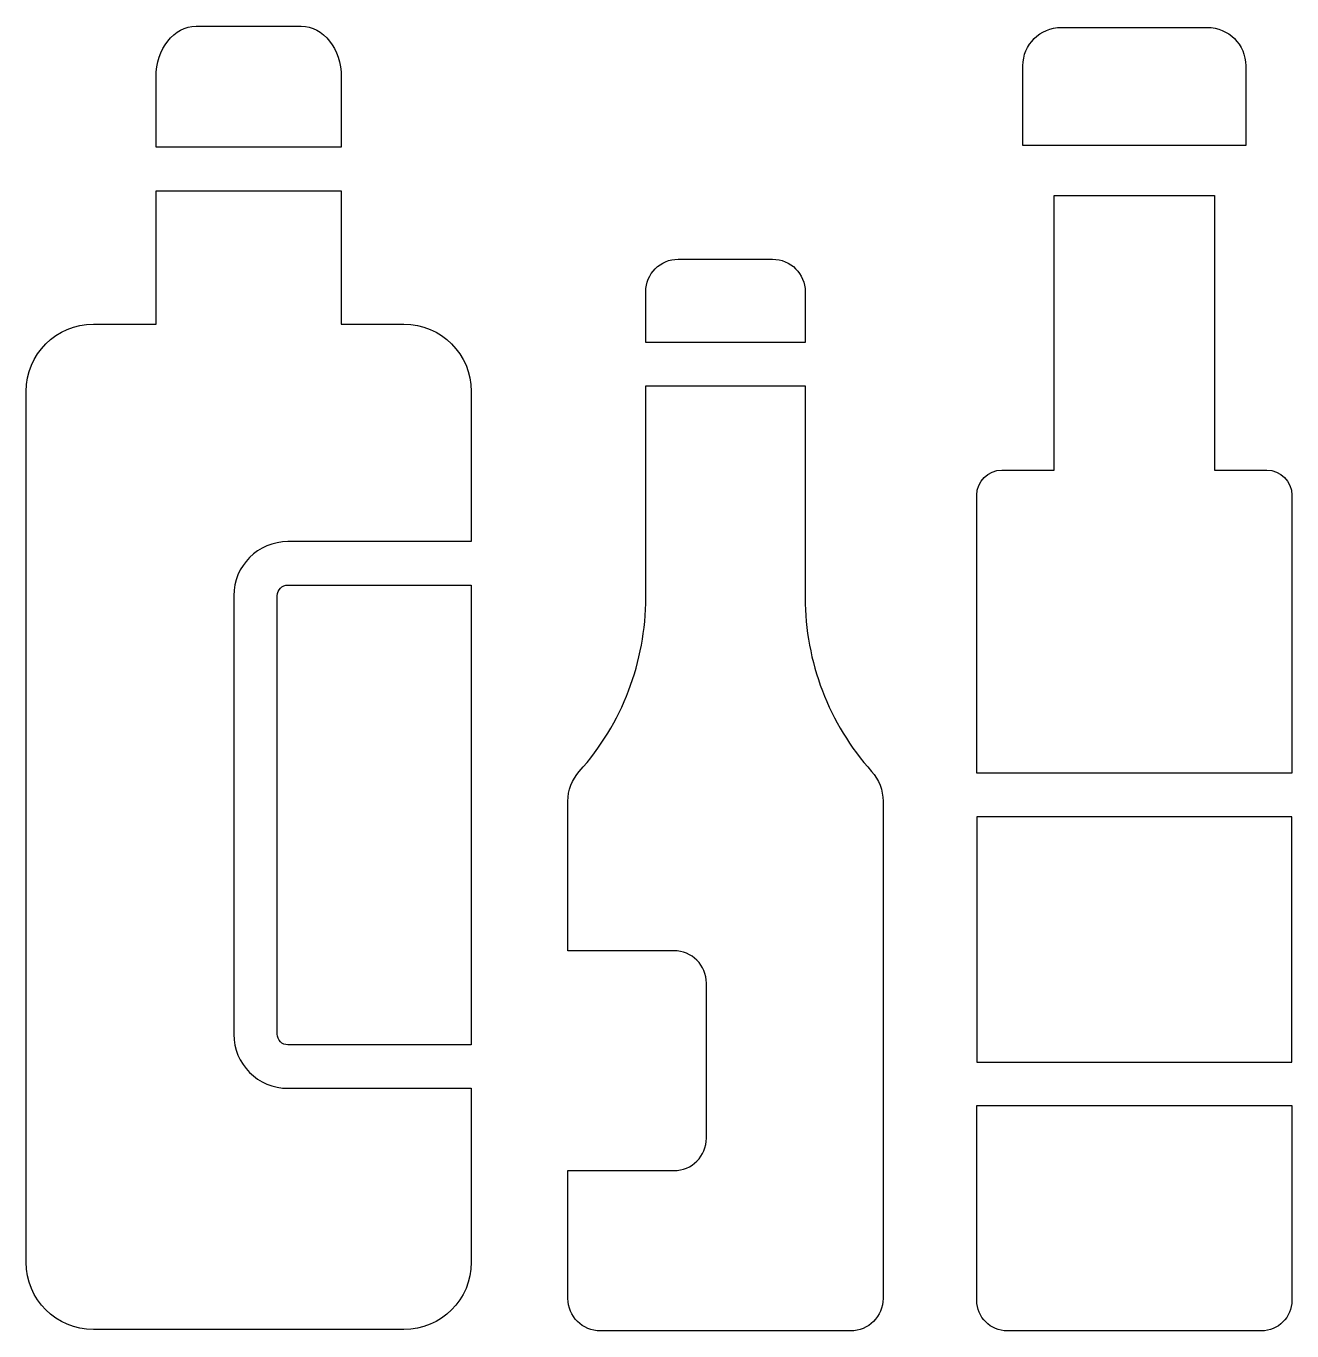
# Model space of a CAD drawing. Header units: centimetres. Extents: x -6.3 to 6.3, y -6.6 to 6.4.
import ezdxf

# ---------------------------------------------------------------- set-up
doc = ezdxf.new("R2010")
doc.units = ezdxf.units.CM
doc.header["$MEASUREMENT"] = 0
doc.layers.add('Layer 1', color=7, linetype='Continuous')

msp = doc.modelspace()

# ---------------------------------------------------------------- linework, layer by layer
at = {"layer": 'Layer 1'}
msp.add_lwpolyline([(3.17035, -3.90181), (6.31465, -3.90181), (6.31465, -1.45339), (3.17035, -1.45339), (3.17035, -3.90181)], close=True, dxfattribs=at)
for points, knots in [([(-3.16992, 5.92876), (-3.16992, 6.21086), (-3.34907, 6.43872), (-3.56931, 6.43872), (-3.56931, 6.43872), (-3.56931, 6.43872), (-4.61878, 6.43871), (-4.61878, 6.43871), (-4.61878, 6.43871), (-4.83947, 6.43871), (-5.01777, 6.21085), (-5.01777, 5.92875), (-5.01777, 5.92875), (-5.01777, 5.92875), (-5.01777, 5.22949), (-5.01777, 5.22949), (-5.01777, 5.22949), (-5.01777, 5.22949), (-3.16989, 5.22949), (-3.16989, 5.22949), (-3.16989, 5.22949), (-3.16989, 5.22949), (-3.16989, 5.92876), (-3.16989, 5.92876), (-3.16989, 5.92876), (-3.16989, 5.92876), (-3.16992, 5.92876), (-3.16992, 5.92876)], [0, 0, 0, 0, 0.125, 0.125, 0.125, 0.125, 0.25, 0.25, 0.25, 0.25, 0.375, 0.375, 0.375, 0.375, 0.5, 0.5, 0.5, 0.5, 0.625, 0.625, 0.625, 0.625, 0.75, 0.75, 0.75, 0.75, 1, 1, 1, 1]), ([(5.85385, 6.04311), (5.85385, 6.25446), (5.68269, 6.42554), (5.47137, 6.42554), (5.47137, 6.42554), (5.47137, 6.42554), (4.01357, 6.42554), (4.01357, 6.42554), (4.01357, 6.42554), (3.80225, 6.42554), (3.63114, 6.25446), (3.63114, 6.04311), (3.63114, 6.04311), (3.63114, 6.04311), (3.63114, 5.24775), (3.63114, 5.24775), (3.63114, 5.24775), (3.63114, 5.24775), (5.85385, 5.24775), (5.85385, 5.24775), (5.85385, 5.24775), (5.85385, 5.24775), (5.85385, 6.04311), (5.85385, 6.04311)], [0, 0, 0, 0, 0.14285714, 0.14285714, 0.14285714, 0.14285714, 0.28571429, 0.28571429, 0.28571429, 0.28571429, 0.42857143, 0.42857143, 0.42857143, 0.42857143, 0.57142857, 0.57142857, 0.57142857, 0.57142857, 0.71428571, 0.71428571, 0.71428571, 0.71428571, 1, 1, 1, 1]), ([(-2.54521, 3.46382), (-2.54521, 3.46382), (-3.16989, 3.46382), (-3.16989, 3.46382), (-3.16989, 3.46382), (-3.16989, 3.46382), (-3.16989, 4.79581), (-3.16989, 4.79581), (-3.16989, 4.79581), (-3.16989, 4.79581), (-5.01777, 4.79581), (-5.01777, 4.79581), (-5.01777, 4.79581), (-5.01777, 4.79581), (-5.01777, 3.46382), (-5.01777, 3.46382), (-5.01777, 3.46382), (-5.01777, 3.46382), (-5.64205, 3.46382), (-5.64205, 3.46382), (-5.64205, 3.46382), (-6.01345, 3.46382), (-6.31465, 3.16227), (-6.31465, 2.79125), (-6.31465, 2.79125), (-6.31465, 2.79125), (-6.31465, -5.89997), (-6.31465, -5.89997), (-6.31465, -5.89997), (-6.31465, -6.271), (-6.01345, -6.57254), (-5.64205, -6.57254), (-5.64205, -6.57254), (-5.64205, -6.57254), (-2.54521, -6.57254), (-2.54521, -6.57254), (-2.54521, -6.57254), (-2.17418, -6.57254), (-1.87264, -6.27099), (-1.87264, -5.89997), (-1.87264, -5.89997), (-1.87264, -5.89997), (-1.87264, -4.16393), (-1.87264, -4.16393), (-1.87264, -4.16393), (-1.87264, -4.16393), (-3.70186, -4.16393), (-3.70186, -4.16393), (-3.70186, -4.16393), (-4.00044, -4.16393), (-4.24312, -3.92125), (-4.24312, -3.6231), (-4.24312, -3.6231), (-4.24312, -3.6231), (-4.24312, 0.75195), (-4.24312, 0.75195), (-4.24312, 0.75195), (-4.24312, 1.05053), (-4.00044, 1.29323), (-3.70186, 1.29323), (-3.70186, 1.29323), (-3.70186, 1.29323), (-1.87264, 1.29323), (-1.87264, 1.29323), (-1.87264, 1.29323), (-1.87264, 1.29323), (-1.87264, 2.79125), (-1.87264, 2.79125), (-1.87264, 2.79125), (-1.87264, 3.16225), (-2.17419, 3.46382), (-2.54521, 3.46382)], [0, 0, 0, 0, 0.05263158, 0.05263158, 0.05263158, 0.05263158, 0.10526316, 0.10526316, 0.10526316, 0.10526316, 0.15789474, 0.15789474, 0.15789474, 0.15789474, 0.21052632, 0.21052632, 0.21052632, 0.21052632, 0.26315789, 0.26315789, 0.26315789, 0.26315789, 0.31578947, 0.31578947, 0.31578947, 0.31578947, 0.36842105, 0.36842105, 0.36842105, 0.36842105, 0.42105263, 0.42105263, 0.42105263, 0.42105263, 0.47368421, 0.47368421, 0.47368421, 0.47368421, 0.52631579, 0.52631579, 0.52631579, 0.52631579, 0.57894737, 0.57894737, 0.57894737, 0.57894737, 0.63157895, 0.63157895, 0.63157895, 0.63157895, 0.68421053, 0.68421053, 0.68421053, 0.68421053, 0.73684211, 0.73684211, 0.73684211, 0.73684211, 0.78947368, 0.78947368, 0.78947368, 0.78947368, 0.84210526, 0.84210526, 0.84210526, 0.84210526, 0.89473684, 0.89473684, 0.89473684, 0.89473684, 1, 1, 1, 1]), ([(6.06388, 2.00729), (6.06388, 2.00729), (5.54209, 2.00729), (5.54209, 2.00729), (5.54209, 2.00729), (5.54209, 2.00729), (5.54209, 4.74625), (5.54209, 4.74625), (5.54209, 4.74625), (5.54209, 4.74625), (3.94287, 4.74625), (3.94287, 4.74625), (3.94287, 4.74625), (3.94287, 4.74625), (3.94287, 2.00728), (3.94287, 2.00728), (3.94287, 2.00728), (3.94287, 2.00728), (3.42106, 2.00729), (3.42106, 2.00729), (3.42106, 2.00729), (3.28255, 2.00729), (3.17034, 1.89505), (3.17034, 1.7566), (3.17034, 1.7566), (3.17034, 1.7566), (3.17034, -1.01967), (3.17034, -1.01967), (3.17034, -1.01967), (3.17034, -1.01967), (6.31465, -1.01968), (6.31465, -1.01968), (6.31465, -1.01968), (6.31465, -1.01968), (6.31465, 1.75659), (6.31465, 1.75659), (6.31465, 1.75659), (6.31465, 1.89505), (6.20242, 2.00729), (6.06388, 2.00729)], [0, 0, 0, 0, 0.09090909, 0.09090909, 0.09090909, 0.09090909, 0.18181818, 0.18181818, 0.18181818, 0.18181818, 0.27272727, 0.27272727, 0.27272727, 0.27272727, 0.36363636, 0.36363636, 0.36363636, 0.36363636, 0.45454545, 0.45454545, 0.45454545, 0.45454545, 0.54545455, 0.54545455, 0.54545455, 0.54545455, 0.63636364, 0.63636364, 0.63636364, 0.63636364, 0.72727273, 0.72727273, 0.72727273, 0.72727273, 0.81818182, 0.81818182, 0.81818182, 0.81818182, 1, 1, 1, 1]), ([(1.45841, 3.78783), (1.45841, 3.96698), (1.31315, 4.11224), (1.13395, 4.11224), (1.13395, 4.11224), (1.13395, 4.11224), (0.19209, 4.11223), (0.19209, 4.11223), (0.19209, 4.11223), (0.01336, 4.11223), (-0.13192, 3.96697), (-0.13192, 3.78782), (-0.13192, 3.78782), (-0.13192, 3.78782), (-0.13192, 3.28083), (-0.13192, 3.28083), (-0.13192, 3.28083), (-0.13192, 3.28083), (1.45841, 3.28083), (1.45841, 3.28083), (1.45841, 3.28083), (1.45841, 3.28083), (1.45841, 3.78783), (1.45841, 3.78783)], [0, 0, 0, 0, 0.14285714, 0.14285714, 0.14285714, 0.14285714, 0.28571429, 0.28571429, 0.28571429, 0.28571429, 0.42857143, 0.42857143, 0.42857143, 0.42857143, 0.57142857, 0.57142857, 0.57142857, 0.57142857, 0.71428571, 0.71428571, 0.71428571, 0.71428571, 1, 1, 1, 1]), ([(1.45841, 0.73332), (1.45841, 0.73332), (1.45841, 2.84716), (1.45841, 2.84716), (1.45841, 2.84716), (1.45841, 2.84716), (-0.13192, 2.84715), (-0.13192, 2.84715), (-0.13192, 2.84715), (-0.13192, 2.84715), (-0.13192, 0.73376), (-0.13192, 0.73376), (-0.13192, 0.73376), (-0.13192, 0.09336), (-0.36825, -0.52457), (-0.7956, -1.00146), (-0.7956, -1.00146), (-0.86841, -1.08279), (-0.90911, -1.18863), (-0.90911, -1.29838), (-0.90911, -1.29838), (-0.90911, -1.29838), (-0.90911, -2.79089), (-0.90911, -2.79089), (-0.90911, -2.79089), (-0.90911, -2.79089), (0.14888, -2.79088), (0.14888, -2.79088), (0.14888, -2.79088), (0.328, -2.79088), (0.47331, -2.93611), (0.47331, -3.11486), (0.47331, -3.11486), (0.47331, -3.11486), (0.47331, -4.66077), (0.47331, -4.66077), (0.47331, -4.66077), (0.47331, -4.83992), (0.328, -4.98518), (0.14888, -4.98518), (0.14888, -4.98518), (0.14888, -4.98518), (-0.90911, -4.98517), (-0.90911, -4.98517), (-0.90911, -4.98517), (-0.90911, -4.98517), (-0.90911, -6.26089), (-0.90911, -6.26089), (-0.90911, -6.26089), (-0.90911, -6.44001), (-0.7638, -6.5853), (-0.5847, -6.5853), (-0.5847, -6.5853), (-0.5847, -6.5853), (1.91079, -6.58529), (1.91079, -6.58529), (1.91079, -6.58529), (2.08989, -6.58529), (2.23517, -6.44001), (2.23517, -6.26088), (2.23517, -6.26088), (2.23517, -6.26088), (2.23517, -1.29835), (2.23517, -1.29835), (2.23517, -1.29835), (2.23517, -1.18863), (2.19493, -1.08277), (2.12169, -1.00143), (2.12169, -1.00143), (1.69431, -0.52459), (1.45841, 0.09335), (1.45841, 0.73332)], [0, 0, 0, 0, 0.05263158, 0.05263158, 0.05263158, 0.05263158, 0.10526316, 0.10526316, 0.10526316, 0.10526316, 0.15789474, 0.15789474, 0.15789474, 0.15789474, 0.21052632, 0.21052632, 0.21052632, 0.21052632, 0.26315789, 0.26315789, 0.26315789, 0.26315789, 0.31578947, 0.31578947, 0.31578947, 0.31578947, 0.36842105, 0.36842105, 0.36842105, 0.36842105, 0.42105263, 0.42105263, 0.42105263, 0.42105263, 0.47368421, 0.47368421, 0.47368421, 0.47368421, 0.52631579, 0.52631579, 0.52631579, 0.52631579, 0.57894737, 0.57894737, 0.57894737, 0.57894737, 0.63157895, 0.63157895, 0.63157895, 0.63157895, 0.68421053, 0.68421053, 0.68421053, 0.68421053, 0.73684211, 0.73684211, 0.73684211, 0.73684211, 0.78947368, 0.78947368, 0.78947368, 0.78947368, 0.84210526, 0.84210526, 0.84210526, 0.84210526, 0.89473684, 0.89473684, 0.89473684, 0.89473684, 1, 1, 1, 1]), ([(-3.80944, 0.75195), (-3.80944, 0.75195), (-3.80944, -3.62309), (-3.80944, -3.62309), (-3.80944, -3.62309), (-3.80944, -3.68196), (-3.76118, -3.73025), (-3.70189, -3.73025), (-3.70189, -3.73025), (-3.70189, -3.73025), (-1.87267, -3.73025), (-1.87267, -3.73025), (-1.87267, -3.73025), (-1.87267, -3.73025), (-1.87267, 0.85953), (-1.87267, 0.85953), (-1.87267, 0.85953), (-1.87267, 0.85953), (-3.70189, 0.85953), (-3.70189, 0.85953), (-3.70189, 0.85953), (-3.76116, 0.85953), (-3.80944, 0.81124), (-3.80944, 0.75195)], [0, 0, 0, 0, 0.14285714, 0.14285714, 0.14285714, 0.14285714, 0.28571429, 0.28571429, 0.28571429, 0.28571429, 0.42857143, 0.42857143, 0.42857143, 0.42857143, 0.57142857, 0.57142857, 0.57142857, 0.57142857, 0.71428571, 0.71428571, 0.71428571, 0.71428571, 1, 1, 1, 1]), ([(3.17034, -6.28034), (3.17034, -6.44888), (3.30671, -6.58527), (3.47525, -6.58527), (3.47525, -6.58527), (3.47525, -6.58527), (6.00964, -6.58527), (6.00964, -6.58527), (6.00964, -6.58527), (6.17821, -6.58527), (6.31463, -6.44888), (6.31463, -6.28034), (6.31463, -6.28034), (6.31463, -6.28034), (6.31463, -4.33549), (6.31463, -4.33549), (6.31463, -4.33549), (6.31463, -4.33549), (3.17032, -4.33549), (3.17032, -4.33549), (3.17032, -4.33549), (3.17032, -4.33549), (3.17032, -6.28034), (3.17032, -6.28034), (3.17032, -6.28034), (3.17032, -6.28034), (3.17034, -6.28034), (3.17034, -6.28034)], [0, 0, 0, 0, 0.125, 0.125, 0.125, 0.125, 0.25, 0.25, 0.25, 0.25, 0.375, 0.375, 0.375, 0.375, 0.5, 0.5, 0.5, 0.5, 0.625, 0.625, 0.625, 0.625, 0.75, 0.75, 0.75, 0.75, 1, 1, 1, 1])]:
    msp.add_open_spline(points, degree=3, knots=knots, dxfattribs=at)

doc.saveas('drawing.dxf')
